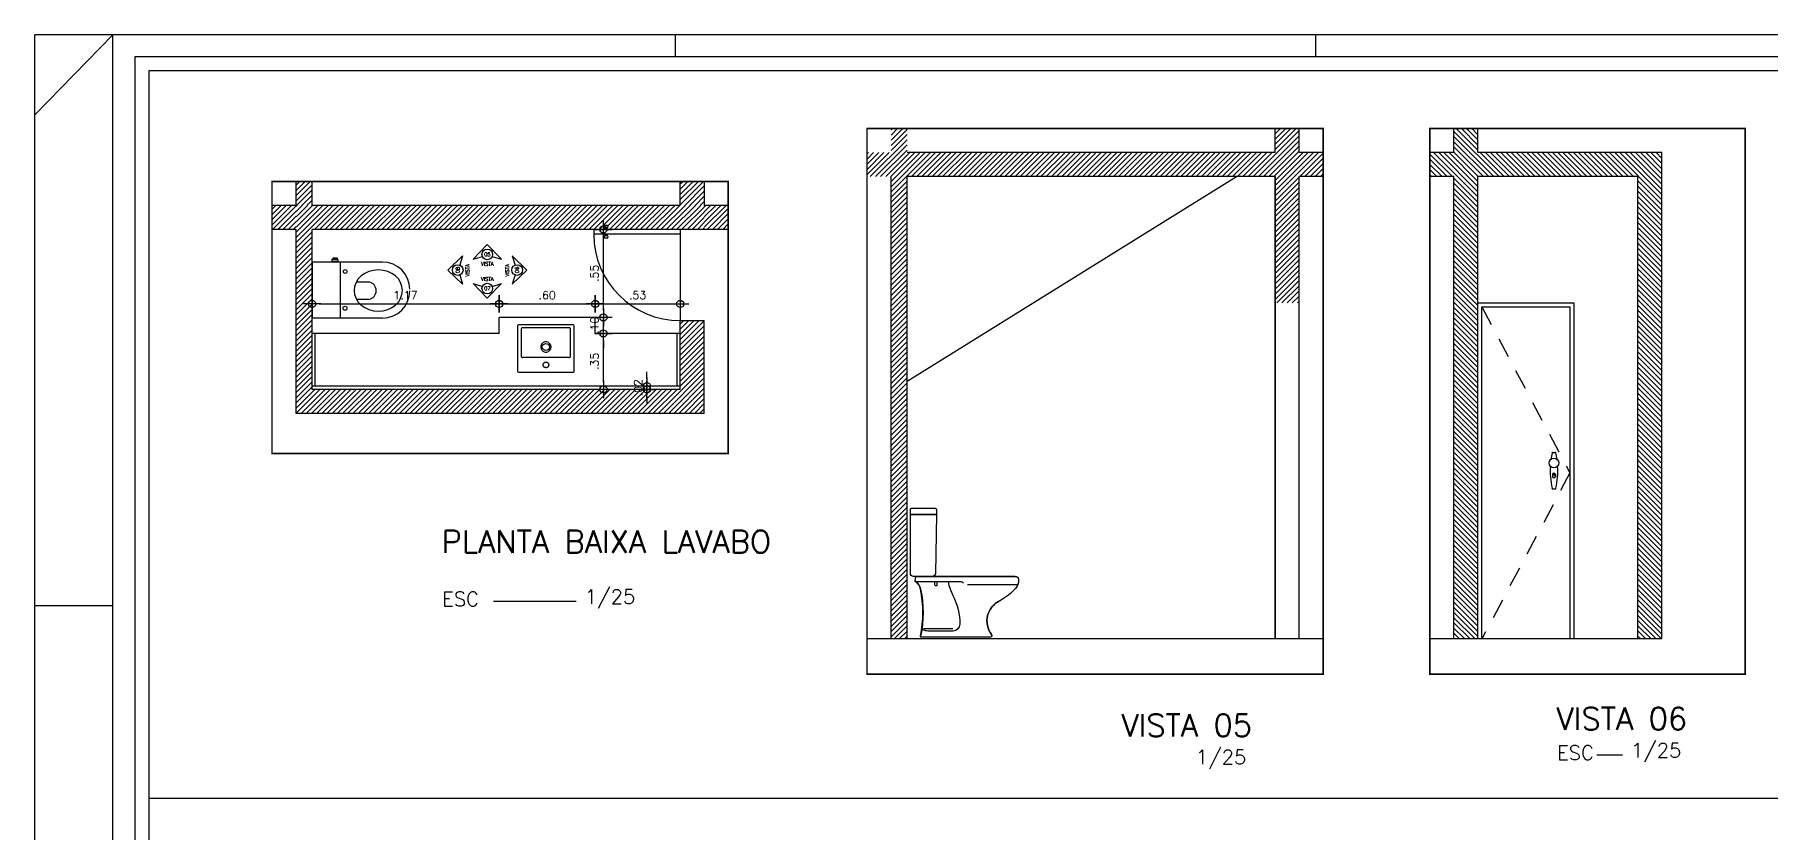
# Model space of a CAD drawing. Header units: millimetres. Extents: x 2182 to 2335, y 1488 to 1614.
# Drawn here: x 2290.49 to 2301.33, y 1513.09 to 1518.07 of the extents above; entities that cross this region are included whole.
import ezdxf
from ezdxf.enums import TextEntityAlignment as Align

# ---------------------------------------------------------------- set-up
doc = ezdxf.new("R2010")
doc.units = ezdxf.units.MM
for name, pattern in [('DASHSPACE', [30, 12, -18]), ('DIVIDE', [1.25, 0.5, -0.25, 0, -0.25, 0, -0.25]), ('HIDDEN2', [0.1875, 0.125, -0.0625])]:
    doc.linetypes.add(name, pattern=pattern)
for name, color, linetype in [('COTA', 250, 'Continuous'), ('default', 7, 'Continuous'), ('Esquadria', 2, 'Continuous'), ('Hachura', 8, 'Continuous'), ('LAYOUT', 7, 'Continuous'), ('PAREDE', 7, 'Continuous'), ('Prancha', 6, 'Continuous'), ('TEXTO', 7, 'Continuous')]:
    doc.layers.add(name, color=color, linetype=linetype)
doc.styles.add('NORMAL', font='romans.shx')
doc.styles.add('ROMANS', font='romans')
doc.dimstyles.new('D25', dxfattribs={"dimtxt": 0.05, "dimasz": 0.045, "dimexe": 0.18, "dimexo": 0.0625, "dimgap": 0.03, "dimtad": 1, "dimzin": 4, "dimdsep": 46, "dimtxsty": 'NORMAL', "dimblk1": 'DOT1', "dimblk2": 'DOT1', "dimsah": 1, "dimcen": 0.045, "dimse1": 1, "dimse2": 1, "dimclrd": 256, "dimclre": 256, "dimclrt": 7, "dimaunit": 1, "dimadec": 0, "dimazin": 0, "dimtfac": 1, "dimtix": 1, "dimtmove": 2, "dimatfit": 3, "dimldrblk": 'SMALL', "dimfxl": 1, "dimtvp": 1.75, "dimtolj": 1, "dimtzin": 0, "dimarcsym": 0})

# ---------------------------------------------------------------- blocks, each defined once
blk = doc.blocks.new('casoooo')
at = {"layer": 'LAYOUT', "color": 3}
for p, q in [((288.179, -66.514), (288.179, -66.543)), ((288.18, -66.544), (288.181, -66.544)), ((288.18, -66.544), (288.187, -66.912)), ((288.336, -66.504), (288.189, -66.504)), ((288.342, -66.544), (288.342, -66.544)), ((288.343, -66.543), (288.343, -66.511)), ((288.343, -66.912), (288.343, -66.544))]:
    blk.add_line(p, q, dxfattribs=at)
at = {"layer": 'LAYOUT', "color": 250}
for p, q in [((287.668, -66.947), (287.667, -66.953)), ((288.205, -66.93), (287.688, -66.93)), ((288.307, -66.93), (288.325, -66.93)), ((288.314, -66.957), (288.31, -66.932)), ((287.843, -67.31), (288.275, -67.31))]:
    blk.add_line(p, q, dxfattribs=at)
at = {"layer": 'LAYOUT', "color": 7}
for p, q in [((287.986, -66.98), (287.676, -66.98)), ((287.688, -66.93), (288.187, -66.93))]:
    blk.add_line(p, q, dxfattribs=at)
at = {"layer": 'LAYOUT'}
blk.add_line((287.986, -66.98), (287.676, -66.98), dxfattribs=at)
at = {"layer": 'LAYOUT', "color": 3}
for points in [[(288.336, -66.504), (288.189, -66.504, 0.414214), (288.179, -66.514), (288.179, -66.543, 0.414214), (288.18, -66.544), (288.342, -66.544, 0.414214), (288.343, -66.543), (288.343, -66.511, 0.414214), (288.336, -66.504, -0.02213)], [(288.342, -66.544), (288.181, -66.544, 0.419369), (288.18, -66.544), (288.187, -66.912, 0.408799), (288.205, -66.93), (288.325, -66.93, 0.414438), (288.343, -66.912), (288.343, -66.544, 0.520656), (288.342, -66.544, 1.476642)]]:
    blk.add_lwpolyline(points, format="xyb", dxfattribs=at)
blk.add_lwpolyline([(288.205, -66.93), (287.688, -66.93, 0.37657), (287.668, -66.947, 0), (287.667, -66.953, 0.18154), (287.686, -67.005, 0.085598), (287.781, -67.08, -0.487586), (287.836, -67.294, 0.507652), (287.843, -67.31), (288.275, -67.31, 0.484108), (288.28, -67.303, -0.104475), (288.28, -67.01, -0.206485), (288.313, -66.96, 0.295339), (288.314, -66.957), (288.31, -66.932, 0.316691), (288.307, -66.93)], format="xyb", close=True, dxfattribs=at)
at = {"layer": 'LAYOUT'}
for points in [[(288.314, -66.959, 0.222829), (288.312, -66.961), (288.035, -66.961, 0.207987), (288.012, -66.971, 2.3)], [(288.108, -66.964, -0.073848), (288.077, -67.05, 0.117873), (288.034, -67.229, 0.38555), (288.075, -67.272), (288.235, -67.272, 0.128235), (288.263, -67.263, 0.631829), (288.262, -67.257, 0.06804), (288.249, -67.256), (288.078, -67.256)], [(288.177, -66.961), (288.177, -66.983, 1.011751), (288.19, -66.983), (288.19, -66.961)]]:
    blk.add_lwpolyline(points, format="xyb", dxfattribs=at)
at = {"layer": 'LAYOUT', "color": 3}
for centre, radius, start, end in [((288.189, -66.514), 0.01, 90, 180), ((288.18, -66.543), 0.0007, 180, 270), ((288.181, -66.544), 0.0007, 90, 181.0067), ((288.336, -66.511), 0.007, 0, 90), ((288.342, -66.543), 0.001, 270, 360), ((288.342, -66.544), 0.000604, 349.9922, 100.0081), ((288.975, -67.157), 0.711, 168.0511, 191.9084)]:
    blk.add_arc(centre, radius, start, end, dxfattribs=at)
at = {"layer": 'LAYOUT', "color": 250}
for centre, radius, start, end in [((287.747, -66.955), 0.0792, 178.7802, 219.9379), ((287.688, -66.95), 0.02, 90, 172.5394), ((288.205, -66.912), 0.018, 181.0338, 269.9726), ((288.354, -67.023), 0.0753, 122.7969, 169.464), ((288.307, -66.933), 0.003, 10.4077, 80.6979), ((288.312, -66.958), 0.003, 304.592, 10.4077), ((288.325, -66.912), 0.018, 269.978, 0.022), ((287.95, -66.767), 0.356, 222.0719, 241.6419), ((287.725, -67.209), 0.14, 322.4705, 66.4433), ((287.845, -67.299), 0.0104, 147.977, 255.6358), ((288.275, -67.305), 0.005, 270, 13.3279)]:
    blk.add_arc(centre, radius, start, end, dxfattribs=at)
blk = doc.blocks.new('DOT1')
for p, q in [((-1.2, 0), (1.2, 0)), ((0, 1.2), (0, -1.2))]:
    blk.add_line(p, q)
blk.add_circle((0, 0), 0.5)
blk = doc.blocks.new('*D812')
at = {"layer": 'COTA', "lineweight": -2, "transparency": 16777216}
blk.add_line((2292.268, 1516.392), (2293.347, 1516.392), dxfattribs=at)
at = {"layer": 'Defpoints', "color": 0, "transparency": 16777216}
for p in [(2293.392, 1516.392), (2292.223, 1516.208), (2293.392, 1516.208)]:
    blk.add_point(p, dxfattribs=at)
at = {"layer": 'COTA', "lineweight": -2, "transparency": 16777216, "xscale": 0.045, "yscale": 0.045, "zscale": 0.045, "rotation": 180}
blk.add_blockref('DOT1', (2292.223, 1516.392), dxfattribs=at)
at = {"layer": 'COTA', "lineweight": -2, "transparency": 16777216, "xscale": 0.045, "yscale": 0.045, "zscale": 0.045}
blk.add_blockref('DOT1', (2293.392, 1516.392), dxfattribs=at)
at = {"layer": 'COTA', "color": 7, "transparency": 16777216, "insert": (2292.807, 1516.447), "char_height": 0.05, "attachment_point": 5, "style": 'NORMAL'}
blk.add_mtext('\\A1;1.17', dxfattribs=at)
blk = doc.blocks.new('_Small')
at = {"color": 0, "linetype": 'ByBlock', "lineweight": -2}
blk.add_circle((0, 0), 0.25, dxfattribs=at)
blk = doc.blocks.new('*D813')
at = {"layer": 'COTA', "lineweight": -2, "transparency": 16777216}
blk.add_line((2293.437, 1516.392), (2293.947, 1516.392), dxfattribs=at)
at = {"layer": 'Defpoints', "color": 0, "transparency": 16777216}
for p in [(2293.992, 1516.392), (2293.992, 1516.308), (2293.392, 1516.208)]:
    blk.add_point(p, dxfattribs=at)
at = {"layer": 'COTA', "lineweight": -2, "transparency": 16777216, "xscale": 0.045, "yscale": 0.045, "zscale": 0.045, "rotation": 180}
blk.add_blockref('DOT1', (2293.392, 1516.392), dxfattribs=at)
at = {"layer": 'COTA', "lineweight": -2, "transparency": 16777216, "xscale": 0.045, "yscale": 0.045, "zscale": 0.045}
blk.add_blockref('DOT1', (2293.992, 1516.392), dxfattribs=at)
at = {"layer": 'COTA', "color": 7, "transparency": 16777216, "insert": (2293.692, 1516.447), "char_height": 0.05, "attachment_point": 5, "style": 'NORMAL'}
blk.add_mtext('\\A1;.60', dxfattribs=at)
blk = doc.blocks.new('*D814')
at = {"layer": 'COTA', "lineweight": -2, "transparency": 16777216}
blk.add_line((2294.037, 1516.392), (2294.478, 1516.392), dxfattribs=at)
at = {"layer": 'Defpoints', "color": 0, "transparency": 16777216}
for p in [(2294.523, 1516.392), (2293.992, 1516.308), (2294.523, 1516.208)]:
    blk.add_point(p, dxfattribs=at)
at = {"layer": 'COTA', "lineweight": -2, "transparency": 16777216, "xscale": 0.045, "yscale": 0.045, "zscale": 0.045, "rotation": 180}
blk.add_blockref('DOT1', (2293.992, 1516.392), dxfattribs=at)
at = {"layer": 'COTA', "lineweight": -2, "transparency": 16777216, "xscale": 0.045, "yscale": 0.045, "zscale": 0.045}
blk.add_blockref('DOT1', (2294.523, 1516.392), dxfattribs=at)
at = {"layer": 'COTA', "color": 7, "transparency": 16777216, "insert": (2294.257, 1516.447), "char_height": 0.05, "attachment_point": 5, "style": 'NORMAL'}
blk.add_mtext('\\A1;.53', dxfattribs=at)
blk = doc.blocks.new('*D815')
at = {"layer": 'COTA', "lineweight": -2, "transparency": 16777216}
for p, q in [((2294.315, 1515.923), (2294.315, 1515.968)), ((2294.315, 1515.858), (2294.315, 1515.878)), ((2294.315, 1515.813), (2294.315, 1515.768))]:
    blk.add_line(p, q, dxfattribs=at)
at = {"layer": 'Defpoints', "color": 0, "transparency": 16777216}
for p in [(2294.315, 1515.878), (2294.523, 1515.878), (2294.523, 1515.858)]:
    blk.add_point(p, dxfattribs=at)
at = {"layer": 'COTA', "lineweight": -2, "transparency": 16777216, "xscale": 0.045, "yscale": 0.045, "zscale": 0.045}
for p, rotation in [((2294.315, 1515.878), 270), ((2294.315, 1515.858), 90)]:
    blk.add_blockref('DOT1', p, dxfattribs=dict(at, rotation=rotation))
at = {"layer": 'COTA', "color": 7, "transparency": 16777216, "insert": (2294.26, 1515.868), "char_height": 0.05, "attachment_point": 5, "rotation": 90, "style": 'NORMAL'}
blk.add_mtext('\\A1;.02', dxfattribs=at)
blk = doc.blocks.new('*D816')
at = {"layer": 'COTA', "lineweight": -2, "transparency": 16777216}
blk.add_line((2294.043, 1515.903), (2294.043, 1516.163), dxfattribs=at)
at = {"layer": 'Defpoints', "color": 0, "transparency": 16777216}
for p in [(2294.043, 1516.208), (2294.523, 1516.208), (2294.523, 1515.858)]:
    blk.add_point(p, dxfattribs=at)
at = {"layer": 'COTA', "lineweight": -2, "transparency": 16777216, "xscale": 0.045, "yscale": 0.045, "zscale": 0.045}
for p, rotation in [((2294.043, 1516.208), 90), ((2294.043, 1515.858), 270)]:
    blk.add_blockref('DOT1', p, dxfattribs=dict(at, rotation=rotation))
at = {"layer": 'COTA', "color": 7, "transparency": 16777216, "insert": (2293.988, 1516.033), "char_height": 0.05, "attachment_point": 5, "rotation": 90, "style": 'NORMAL'}
blk.add_mtext('\\A1;.35', dxfattribs=at)
blk = doc.blocks.new('*D817')
at = {"layer": 'COTA', "linetype": 'Continuous', "lineweight": -2, "transparency": 16777216}
for p, q in [((2294.043, 1516.353), (2294.043, 1516.398)), ((2294.043, 1516.208), (2294.043, 1516.308)), ((2294.043, 1516.163), (2294.043, 1516.118))]:
    blk.add_line(p, q, dxfattribs=at)
at = {"layer": 'Defpoints', "color": 0, "linetype": 'Continuous', "transparency": 16777216}
for p in [(2293.992, 1516.308), (2294.043, 1516.308), (2294.523, 1516.208)]:
    blk.add_point(p, dxfattribs=at)
at = {"layer": 'COTA', "linetype": 'Continuous', "lineweight": -2, "transparency": 16777216, "xscale": 0.045, "yscale": 0.045, "zscale": 0.045}
for p, rotation in [((2294.043, 1516.308), 270), ((2294.043, 1516.208), 90)]:
    blk.add_blockref('DOT1', p, dxfattribs=dict(at, rotation=rotation))
at = {"layer": 'COTA', "color": 7, "linetype": 'Continuous', "transparency": 16777216, "insert": (2293.988, 1516.258), "char_height": 0.05, "attachment_point": 5, "rotation": 90, "style": 'NORMAL'}
blk.add_mtext('\\A1;.10', dxfattribs=at)
blk = doc.blocks.new('*D818')
at = {"layer": 'COTA', "linetype": 'Continuous', "lineweight": -2, "transparency": 16777216}
blk.add_line((2294.043, 1516.353), (2294.043, 1516.813), dxfattribs=at)
at = {"layer": 'Defpoints', "color": 0, "linetype": 'Continuous', "transparency": 16777216}
for p in [(2294.043, 1516.858), (2294.523, 1516.858), (2293.992, 1516.308)]:
    blk.add_point(p, dxfattribs=at)
at = {"layer": 'COTA', "linetype": 'Continuous', "lineweight": -2, "transparency": 16777216, "xscale": 0.045, "yscale": 0.045, "zscale": 0.045}
for p, rotation in [((2294.043, 1516.858), 90), ((2294.043, 1516.308), 270)]:
    blk.add_blockref('DOT1', p, dxfattribs=dict(at, rotation=rotation))
at = {"layer": 'COTA', "color": 7, "linetype": 'Continuous', "transparency": 16777216, "insert": (2293.988, 1516.583), "char_height": 0.05, "attachment_point": 5, "rotation": 90, "style": 'NORMAL'}
blk.add_mtext('\\A1;.55', dxfattribs=at)

msp = doc.modelspace()

# ---------------------------------------------------------------- hatches: boundary and pattern name
at = {"layer": 'Hachura'}
h = msp.add_hatch(dxfattribs=at)
h.set_pattern_fill('ANSI31', color=256, scale=0.0072)
h.set_pattern_definition([(45, (-596.030963, 111.252076), (-0.01616446102, 0.01616446102), [])])
h.paths.add_polyline_path([(2298.39, 1517.188), (2298.24, 1517.188), (2298.24, 1516.398), (2298.39, 1516.398)])
h.paths.add_polyline_path([(2298.24, 1517.338), (2295.94, 1517.338), (2295.94, 1517.188), (2298.24, 1517.188)])
h.paths.add_polyline_path([(2298.39, 1517.338), (2298.24, 1517.338), (2298.24, 1517.188), (2298.39, 1517.188)])
h.paths.add_polyline_path([(2298.39, 1517.488), (2298.24, 1517.488), (2298.24, 1517.338), (2298.39, 1517.338)])
h.paths.add_polyline_path([(2298.54, 1517.338), (2298.39, 1517.338), (2298.39, 1517.188), (2298.54, 1517.188)])
h.paths.add_polyline_path([(2295.94, 1517.188), (2295.84, 1517.188), (2295.84, 1514.298), (2295.94, 1514.298)])
h.paths.add_polyline_path([(2295.94, 1517.338), (2295.84, 1517.338), (2295.84, 1517.188), (2295.94, 1517.188)])
h.paths.add_polyline_path([(2295.94, 1517.488), (2295.84, 1517.488), (2295.84, 1517.338), (2295.94, 1517.338)])
h.paths.add_polyline_path([(2295.84, 1517.338), (2295.69, 1517.338), (2295.69, 1517.188), (2295.84, 1517.188)])
h = msp.add_hatch(dxfattribs=at)
h.set_pattern_fill('ANSI31', color=256, scale=0.0072, angle=90)
h.set_pattern_definition([(135, (3816.36415, -804.8193), (-0.01616446102, -0.01616446102), [])])
h.paths.add_polyline_path([(2300.656, 1517.338), (2299.506, 1517.338), (2299.506, 1517.488), (2299.356, 1517.488), (2299.356, 1517.338), (2299.206, 1517.338), (2299.206, 1517.188), (2299.356, 1517.188), (2299.356, 1514.298), (2299.506, 1514.298), (2299.506, 1516.398), (2299.506, 1517.188), (2300.506, 1517.188), (2300.506, 1514.298), (2300.656, 1514.298)])
h = msp.add_hatch(dxfattribs=at)
h.set_pattern_fill('ANSI31', color=256, scale=0.0072)
h.paths.add_polyline_path([(2292.123, 1517.008), (2291.973, 1517.008), (2291.973, 1516.858), (2292.123, 1516.858)])
h.paths.add_polyline_path([(2292.223, 1517.158), (2292.123, 1517.158), (2292.123, 1517.008), (2292.223, 1517.008)])
h = msp.add_hatch(dxfattribs=at)
h.set_pattern_fill('ANSI31', color=256, scale=0.0072)
h.paths.add_polyline_path([(2294.823, 1517.008), (2294.673, 1517.008), (2294.673, 1516.858), (2294.823, 1516.858)])
h.paths.add_polyline_path([(2294.673, 1517.158), (2294.523, 1517.158), (2294.523, 1517.008), (2294.673, 1517.008)])
h = msp.add_hatch(dxfattribs=at)
h.set_pattern_fill('ANSI31', color=256, scale=0.0072)
h.set_pattern_definition([(45, (-23.920525, 0), (-0.01616446102, 0.01616446102), [])])
h.paths.add_polyline_path([(2294.673, 1516.288), (2294.523, 1516.288), (2294.523, 1515.858), (2292.223, 1515.858), (2292.223, 1516.858), (2294.05, 1516.858), (2294.05, 1516.86), (2294.055, 1516.86), (2294.055, 1516.869), (2294.048, 1516.869), (2294.05, 1516.883), (2294.068, 1516.883), (2294.071, 1516.869), (2294.064, 1516.869), (2294.064, 1516.86), (2294.068, 1516.86), (2294.673, 1516.858), (2294.673, 1517.008), (2294.523, 1517.008), (2292.123, 1517.008), (2292.123, 1515.708), (2294.673, 1515.708)])

# ---------------------------------------------------------------- linework, layer by layer
at = {"color": 3}
for p, q in [((2294.523, 1516.858), (2293.983, 1516.858)), ((2293.983, 1516.858), (2293.983, 1516.828)), ((2294.523, 1516.828), (2293.983, 1516.828)), ((2294.05, 1516.882), (2294.048, 1516.871)), ((2294.048, 1516.815), (2294.05, 1516.804)), ((2294.069, 1516.869), (2294.05, 1516.869)), ((2294.069, 1516.817), (2294.05, 1516.817)), ((2294.067, 1516.883), (2294.051, 1516.883)), ((2294.067, 1516.803), (2294.051, 1516.803)), ((2294.068, 1516.882), (2294.07, 1516.871)), ((2294.07, 1516.815), (2294.068, 1516.804)), ((2294.523, 1516.858), (2294.523, 1516.828))]:
    msp.add_line(p, q, dxfattribs=at)
at = {"color": 1}
for p, q in [((2294.05, 1516.86), (2294.05, 1516.858)), ((2294.068, 1516.86), (2294.05, 1516.86)), ((2294.05, 1516.828), (2294.05, 1516.826)), ((2294.068, 1516.826), (2294.05, 1516.826)), ((2294.055, 1516.869), (2294.055, 1516.86)), ((2294.055, 1516.826), (2294.055, 1516.817)), ((2294.059, 1516.869), (2294.059, 1516.86)), ((2294.059, 1516.826), (2294.059, 1516.817)), ((2294.064, 1516.869), (2294.064, 1516.86)), ((2294.064, 1516.826), (2294.064, 1516.817)), ((2294.068, 1516.86), (2294.068, 1516.858)), ((2294.068, 1516.828), (2294.068, 1516.826))]:
    msp.add_line(p, q, dxfattribs=at)
at = {"color": 9, "linetype": 'Continuous'}
msp.add_line((2294.523, 1516.858), (2294.523, 1516.288), dxfattribs=at)
for p, q in [((2293.529, 1516.233), (2293.529, 1516.069)), ((2293.828, 1516.243), (2293.539, 1516.243)), ((2293.838, 1516.069), (2293.838, 1516.233)), ((2293.828, 1516.058), (2293.539, 1516.058))]:
    msp.add_line(p, q)
msp.add_lwpolyline([(2293.853, 1515.963), (2293.515, 1515.963, -0.41421), (2293.509, 1515.969), (2293.509, 1516.257, -0.414217), (2293.515, 1516.263), (2293.853, 1516.263, -0.41421), (2293.859, 1516.257), (2293.859, 1515.969, -0.414217)], format="xyb", close=True)
for points in [[(2293.539, 1516.243), (2293.538, 1516.243), (2293.538, 1516.243), (2293.538, 1516.243), (2293.538, 1516.243), (2293.538, 1516.243), (2293.537, 1516.243), (2293.537, 1516.243), (2293.537, 1516.243), (2293.537, 1516.243), (2293.536, 1516.243), (2293.536, 1516.243), (2293.536, 1516.243), (2293.536, 1516.243), (2293.536, 1516.243), (2293.535, 1516.242), (2293.535, 1516.242), (2293.535, 1516.242), (2293.535, 1516.242), (2293.534, 1516.242), (2293.534, 1516.242), (2293.534, 1516.242), (2293.534, 1516.242), (2293.534, 1516.242), (2293.533, 1516.242), (2293.533, 1516.241), (2293.533, 1516.241), (2293.533, 1516.241), (2293.533, 1516.241), (2293.532, 1516.241), (2293.532, 1516.241), (2293.532, 1516.241), (2293.532, 1516.24), (2293.532, 1516.24), (2293.532, 1516.24), (2293.531, 1516.24), (2293.531, 1516.24), (2293.531, 1516.24), (2293.531, 1516.239), (2293.531, 1516.239), (2293.531, 1516.239), (2293.531, 1516.239), (2293.53, 1516.239), (2293.53, 1516.238), (2293.53, 1516.238), (2293.53, 1516.238), (2293.53, 1516.238), (2293.53, 1516.238), (2293.53, 1516.237), (2293.53, 1516.237), (2293.529, 1516.237), (2293.529, 1516.237), (2293.529, 1516.237), (2293.529, 1516.236), (2293.529, 1516.236), (2293.529, 1516.236), (2293.529, 1516.236), (2293.529, 1516.236), (2293.529, 1516.235), (2293.529, 1516.235), (2293.529, 1516.235), (2293.529, 1516.235), (2293.529, 1516.234), (2293.529, 1516.234), (2293.529, 1516.234), (2293.529, 1516.234), (2293.529, 1516.233), (2293.529, 1516.233), (2293.529, 1516.233)], [(2293.838, 1516.233), (2293.838, 1516.233), (2293.838, 1516.233), (2293.838, 1516.234), (2293.838, 1516.234), (2293.838, 1516.234), (2293.838, 1516.234), (2293.838, 1516.235), (2293.838, 1516.235), (2293.838, 1516.235), (2293.838, 1516.235), (2293.838, 1516.236), (2293.838, 1516.236), (2293.838, 1516.236), (2293.838, 1516.236), (2293.838, 1516.236), (2293.838, 1516.237), (2293.838, 1516.237), (2293.838, 1516.237), (2293.838, 1516.237), (2293.837, 1516.237), (2293.837, 1516.238), (2293.837, 1516.238), (2293.837, 1516.238), (2293.837, 1516.238), (2293.837, 1516.238), (2293.837, 1516.239), (2293.837, 1516.239), (2293.836, 1516.239), (2293.836, 1516.239), (2293.836, 1516.239), (2293.836, 1516.24), (2293.836, 1516.24), (2293.836, 1516.24), (2293.836, 1516.24), (2293.835, 1516.24), (2293.835, 1516.24), (2293.835, 1516.241), (2293.835, 1516.241), (2293.835, 1516.241), (2293.834, 1516.241), (2293.834, 1516.241), (2293.834, 1516.241), (2293.834, 1516.241), (2293.834, 1516.242), (2293.834, 1516.242), (2293.833, 1516.242), (2293.833, 1516.242), (2293.833, 1516.242), (2293.833, 1516.242), (2293.832, 1516.242), (2293.832, 1516.242), (2293.832, 1516.242), (2293.832, 1516.242), (2293.832, 1516.243), (2293.831, 1516.243), (2293.831, 1516.243), (2293.831, 1516.243), (2293.831, 1516.243), (2293.83, 1516.243), (2293.83, 1516.243), (2293.83, 1516.243), (2293.83, 1516.243), (2293.83, 1516.243), (2293.829, 1516.243), (2293.829, 1516.243), (2293.829, 1516.243), (2293.829, 1516.243), (2293.828, 1516.243)], [(2293.529, 1516.069), (2293.529, 1516.068), (2293.529, 1516.068), (2293.529, 1516.068), (2293.529, 1516.067), (2293.529, 1516.067), (2293.529, 1516.067), (2293.529, 1516.067), (2293.529, 1516.066), (2293.529, 1516.066), (2293.529, 1516.066), (2293.529, 1516.066), (2293.529, 1516.066), (2293.529, 1516.065), (2293.529, 1516.065), (2293.529, 1516.065), (2293.529, 1516.065), (2293.529, 1516.064), (2293.529, 1516.064), (2293.53, 1516.064), (2293.53, 1516.064), (2293.53, 1516.064), (2293.53, 1516.063), (2293.53, 1516.063), (2293.53, 1516.063), (2293.53, 1516.063), (2293.53, 1516.063), (2293.531, 1516.062), (2293.531, 1516.062), (2293.531, 1516.062), (2293.531, 1516.062), (2293.531, 1516.062), (2293.531, 1516.062), (2293.531, 1516.061), (2293.532, 1516.061), (2293.532, 1516.061), (2293.532, 1516.061), (2293.532, 1516.061), (2293.532, 1516.061), (2293.532, 1516.06), (2293.533, 1516.06), (2293.533, 1516.06), (2293.533, 1516.06), (2293.533, 1516.06), (2293.533, 1516.06), (2293.534, 1516.06), (2293.534, 1516.06), (2293.534, 1516.059), (2293.534, 1516.059), (2293.534, 1516.059), (2293.535, 1516.059), (2293.535, 1516.059), (2293.535, 1516.059), (2293.535, 1516.059), (2293.536, 1516.059), (2293.536, 1516.059), (2293.536, 1516.059), (2293.536, 1516.059), (2293.536, 1516.058), (2293.537, 1516.058), (2293.537, 1516.058), (2293.537, 1516.058), (2293.537, 1516.058), (2293.538, 1516.058), (2293.538, 1516.058), (2293.538, 1516.058), (2293.538, 1516.058), (2293.538, 1516.058), (2293.539, 1516.058)], [(2293.828, 1516.058), (2293.829, 1516.058), (2293.829, 1516.058), (2293.829, 1516.058), (2293.829, 1516.058), (2293.83, 1516.058), (2293.83, 1516.058), (2293.83, 1516.058), (2293.83, 1516.058), (2293.83, 1516.058), (2293.831, 1516.058), (2293.831, 1516.059), (2293.831, 1516.059), (2293.831, 1516.059), (2293.832, 1516.059), (2293.832, 1516.059), (2293.832, 1516.059), (2293.832, 1516.059), (2293.832, 1516.059), (2293.833, 1516.059), (2293.833, 1516.059), (2293.833, 1516.059), (2293.833, 1516.06), (2293.834, 1516.06), (2293.834, 1516.06), (2293.834, 1516.06), (2293.834, 1516.06), (2293.834, 1516.06), (2293.834, 1516.06), (2293.835, 1516.06), (2293.835, 1516.061), (2293.835, 1516.061), (2293.835, 1516.061), (2293.835, 1516.061), (2293.836, 1516.061), (2293.836, 1516.061), (2293.836, 1516.062), (2293.836, 1516.062), (2293.836, 1516.062), (2293.836, 1516.062), (2293.836, 1516.062), (2293.837, 1516.062), (2293.837, 1516.063), (2293.837, 1516.063), (2293.837, 1516.063), (2293.837, 1516.063), (2293.837, 1516.063), (2293.837, 1516.064), (2293.837, 1516.064), (2293.838, 1516.064), (2293.838, 1516.064), (2293.838, 1516.064), (2293.838, 1516.065), (2293.838, 1516.065), (2293.838, 1516.065), (2293.838, 1516.065), (2293.838, 1516.066), (2293.838, 1516.066), (2293.838, 1516.066), (2293.838, 1516.066), (2293.838, 1516.066), (2293.838, 1516.067), (2293.838, 1516.067), (2293.838, 1516.067), (2293.838, 1516.067), (2293.838, 1516.068), (2293.838, 1516.068), (2293.838, 1516.068), (2293.838, 1516.069)]]:
    msp.add_lwpolyline(points)
msp.add_circle((2293.684, 1516.123), 0.0225)
at = {"linetype": 'DASHSPACE'}
msp.add_circle((2293.684, 1516.011), 0.0175, dxfattribs=at)
for centre, radius, start, end in [((2294.523, 1516.828), 0.54, 180, 270), ((2293.684, 1516.123), 0.032, 61.3526, 140.1937), ((2293.684, 1516.123), 0.032, 39.804, 61.3574), ((2293.684, 1516.123), 0.032, 140.1947, 206.5643), ((2293.684, 1516.123), 0.032, 206.5639, 241.3544), ((2293.684, 1516.123), 0.032, 241.3523, 39.8043)]:
    msp.add_arc(centre, radius, start, end)
at = {"color": 3}
for centre, start, end in [((2294.05, 1516.871), 171.8699, 270), ((2294.05, 1516.815), 90, 188.1301), ((2294.051, 1516.881), 90, 171.8699), ((2294.051, 1516.805), 188.1301, 270), ((2294.067, 1516.881), 8.1301, 90), ((2294.067, 1516.805), 270, 351.8699), ((2294.069, 1516.871), 270, 8.1301), ((2294.069, 1516.815), 351.8699, 90)]:
    msp.add_arc(centre, 0.0014, start, end, dxfattribs=at)
at = {"layer": 'default', "color": 7}
for p, q in [((2292.398, 1516.654), (2292.223, 1516.654)), ((2292.223, 1516.654), (2292.223, 1516.304)), ((2292.385, 1516.67), (2292.347, 1516.67)), ((2292.347, 1516.67), (2292.347, 1516.658)), ((2292.385, 1516.658), (2292.347, 1516.658)), ((2292.38, 1516.678), (2292.353, 1516.678)), ((2292.353, 1516.678), (2292.353, 1516.673)), ((2292.38, 1516.673), (2292.353, 1516.673)), ((2292.38, 1516.678), (2292.38, 1516.673)), ((2292.385, 1516.67), (2292.385, 1516.658)), ((2292.398, 1516.654), (2292.398, 1516.304)), ((2292.663, 1516.654), (2292.398, 1516.654)), ((2292.398, 1516.654), (2292.398, 1516.304)), ((2292.578, 1516.529), (2292.502, 1516.529)), ((2292.577, 1516.42), (2292.502, 1516.42)), ((2292.398, 1516.304), (2292.223, 1516.304)), ((2292.663, 1516.304), (2292.398, 1516.304))]:
    msp.add_line(p, q, dxfattribs=at)
for centre in [(2292.43, 1516.595), (2292.429, 1516.365)]:
    msp.add_circle(centre, 0.0122, dxfattribs=at)
for centre, radius, start, end in [((2292.663, 1516.484), 0.17, 0, 90), ((2292.568, 1516.475), 0.0557, 280.765, 79.3361), ((2292.663, 1516.474), 0.17, 270, 0)]:
    msp.add_arc(centre, radius, start, end, dxfattribs=at)
at = {"layer": 'default', "color": 7, "extrusion": (0, 0, -1)}
msp.add_ellipse((2292.637, 1516.476), major_axis=(-0.151, 0), ratio=0.85222, dxfattribs=at)
at = {"layer": 'Esquadria', "color": 8}
for p, q in [((2298.24, 1517.188), (2298.24, 1514.298)), ((2298.24, 1514.298), (2298.24, 1516.398))]:
    msp.add_line(p, q, dxfattribs=at)
at = {"layer": 'Esquadria', "color": 8, "linetype": 'HIDDEN2'}
for p, q in [((2299.531, 1516.373), (2300.081, 1515.336)), ((2300.081, 1515.336), (2299.531, 1514.298))]:
    msp.add_line(p, q, dxfattribs=at)
at = {"layer": 'Esquadria', "color": 7}
for points in [[(2299.506, 1514.298), (2299.506, 1516.398), (2300.106, 1516.398), (2300.106, 1514.298)], [(2299.531, 1514.298), (2299.531, 1516.373), (2300.081, 1516.373), (2300.081, 1514.298)]]:
    msp.add_lwpolyline(points, dxfattribs=at)
at = {"layer": 'LAYOUT', "color": 2}
for p, q in [((2293.392, 1516.208), (2293.392, 1516.308)), ((2293.992, 1516.308), (2293.392, 1516.308)), ((2293.992, 1516.208), (2293.992, 1516.308)), ((2293.392, 1516.208), (2292.223, 1516.208)), ((2292.243, 1515.878), (2292.243, 1516.208)), ((2294.523, 1516.208), (2293.992, 1516.208)), ((2294.503, 1515.878), (2294.503, 1516.208)), ((2294.523, 1515.878), (2292.223, 1515.878))]:
    msp.add_line(p, q, dxfattribs=at)
at = {"layer": 'LAYOUT', "color": 7}
for p, q in [((2299.973, 1515.464), (2299.989, 1515.464)), ((2299.972, 1515.326), (2299.972, 1515.314)), ((2299.99, 1515.326), (2299.99, 1515.314)), ((2299.973, 1515.236), (2299.989, 1515.236))]:
    msp.add_line(p, q, dxfattribs=at)
msp.add_lwpolyline([(2299.982, 1515.325), (2299.98, 1515.325), (2299.98, 1515.331), (2299.982, 1515.331)], close=True, dxfattribs=at)
for centre, radius in [((2299.981, 1515.398), 0.03), ((2299.981, 1515.326), 0.0072)]:
    msp.add_circle(centre, radius, dxfattribs=at)
for centre, radius, start, end in [((2300.505, 1515.35), 0.547, 168.3919, 172.5604), ((2299.973, 1515.459), 0.0048, 90, 168.3919), ((2299.989, 1515.459), 0.0048, 11.6081, 90), ((2299.458, 1515.35), 0.547, 7.4396, 11.6081), ((2300.505, 1515.35), 0.547, 176.9619, 191.6081), ((2299.981, 1515.326), 0.009, 0, 180), ((2299.981, 1515.314), 0.009, 180, 0), ((2299.458, 1515.35), 0.547, 348.3919, 3.0381), ((2299.973, 1515.241), 0.0048, 191.6081, 270), ((2299.989, 1515.241), 0.0048, 270, 348.3919)]:
    msp.add_arc(centre, radius, start, end, dxfattribs=at)
at = {"layer": 'PAREDE'}
for p, q in [((2298.24, 1517.338), (2298.24, 1517.488)), ((2298.39, 1517.338), (2298.39, 1517.488)), ((2298.39, 1517.338), (2298.39, 1517.488)), ((2299.506, 1517.488), (2299.356, 1517.488)), ((2299.356, 1517.338), (2299.356, 1517.488)), ((2299.506, 1517.338), (2299.506, 1517.488)), ((2298.24, 1517.338), (2295.94, 1517.338)), ((2298.54, 1517.338), (2298.39, 1517.338)), ((2299.206, 1517.188), (2299.206, 1517.338)), ((2299.356, 1517.338), (2299.206, 1517.338)), ((2299.206, 1517.338), (2299.206, 1517.188)), ((2300.656, 1517.338), (2299.506, 1517.338)), ((2300.656, 1514.298), (2300.656, 1517.338)), ((2292.223, 1517.158), (2291.973, 1517.158)), ((2291.973, 1516.858), (2291.973, 1517.158)), ((2292.123, 1517.008), (2292.123, 1517.158)), ((2292.223, 1517.008), (2292.223, 1517.158)), ((2294.523, 1517.158), (2294.673, 1517.158)), ((2294.523, 1517.008), (2294.523, 1517.158)), ((2294.673, 1517.158), (2294.673, 1517.008)), ((2295.84, 1514.298), (2295.84, 1517.188)), ((2295.94, 1515.91), (2297.998, 1517.188)), ((2298.24, 1517.188), (2295.94, 1517.188)), ((2295.94, 1514.298), (2295.94, 1517.188)), ((2298.24, 1516.398), (2298.24, 1517.188)), ((2298.39, 1514.298), (2298.39, 1517.188)), ((2298.54, 1517.188), (2298.39, 1517.188)), ((2299.356, 1517.188), (2299.206, 1517.188)), ((2299.356, 1514.298), (2299.356, 1517.188)), ((2299.356, 1514.298), (2299.356, 1517.188)), ((2299.506, 1514.298), (2299.506, 1517.188)), ((2300.506, 1517.188), (2299.506, 1517.188)), ((2300.506, 1514.298), (2300.506, 1517.188)), ((2292.123, 1517.008), (2291.973, 1517.008)), ((2294.523, 1517.008), (2292.223, 1517.008)), ((2294.823, 1517.008), (2294.673, 1517.008)), ((2294.823, 1517.008), (2294.823, 1516.858)), ((2292.123, 1516.858), (2291.973, 1516.858)), ((2292.123, 1515.708), (2292.123, 1516.858)), ((2294.823, 1516.858), (2292.223, 1516.858)), ((2292.223, 1515.858), (2292.223, 1516.858)), ((2294.523, 1515.858), (2294.523, 1516.288)), ((2294.523, 1516.288), (2294.673, 1516.288)), ((2294.673, 1515.708), (2294.673, 1516.288)), ((2294.523, 1515.858), (2294.523, 1516.158)), ((2294.523, 1515.858), (2292.223, 1515.858)), ((2295.94, 1514.298), (2295.94, 1515.91)), ((2294.673, 1515.708), (2292.123, 1515.708)), ((2298.54, 1514.298), (2295.69, 1514.298)), ((2300.656, 1514.298), (2299.206, 1514.298))]:
    msp.add_line(p, q, dxfattribs=at)
at = {"layer": 'Prancha', "color": 1, "linetype": 'Continuous', "ltscale": 0.003}
for p in [(2290.978, 1518.075), (2290.491, 1517.575)]:
    msp.add_line(p, (2290.491, 1518.075), dxfattribs=at)
at = {"layer": 'Prancha', "color": 7}
for p, q in [((2290.978, 1518.075), (2290.491, 1517.575)), ((2310.491, 1518.075), (2290.978, 1518.075)), ((2290.978, 1503.975), (2290.978, 1518.075)), ((2294.491, 1518.075), (2294.491, 1517.937)), ((2298.491, 1518.075), (2298.491, 1517.937)), ((2290.491, 1509.859), (2290.491, 1517.575)), ((2293.357, 1514.534), (2293.874, 1514.534)), ((2290.491, 1514.508), (2290.978, 1514.508)), ((2300.249, 1513.573), (2300.409, 1513.573))]:
    msp.add_line(p, q, dxfattribs=at)
at = {"layer": 'Prancha', "color": 2}
msp.add_line((2307.679, 1513.3), (2291.203, 1513.3), dxfattribs=at)
at = {"layer": 'Prancha'}
msp.add_lwpolyline([(2310.353, 1517.937), (2291.116, 1517.937), (2291.116, 1504.112), (2310.353, 1504.112)], close=True, dxfattribs=at)
at = {"layer": 'Prancha', "color": 2}
msp.add_lwpolyline([(2307.679, 1517.85), (2291.203, 1517.85), (2291.203, 1504.2), (2307.679, 1504.2)], close=True, dxfattribs=at)
at = {"layer": 'TEXTO', "color": 8, "linetype": 'Continuous'}
for p, q in [((2293.072, 1516.604), (2293.163, 1516.693)), ((2293.163, 1516.693), (2293.146, 1516.635)), ((2293.163, 1516.515), (2293.072, 1516.604)), ((2293.146, 1516.574), (2293.163, 1516.515))]:
    msp.add_line(p, q, dxfattribs=at)
at = {"layer": 'TEXTO', "color": 30, "linetype": 'Continuous'}
for p, q in [((2293.318, 1516.763), (2293.229, 1516.671)), ((2293.229, 1516.671), (2293.287, 1516.689)), ((2293.407, 1516.671), (2293.318, 1516.763)), ((2293.349, 1516.689), (2293.407, 1516.671))]:
    msp.add_line(p, q, dxfattribs=at)
at = {"layer": 'TEXTO', "color": 211, "linetype": 'Continuous'}
for p, q in [((2293.473, 1516.693), (2293.491, 1516.635)), ((2293.564, 1516.604), (2293.473, 1516.693)), ((2293.473, 1516.515), (2293.564, 1516.604)), ((2293.491, 1516.574), (2293.473, 1516.515))]:
    msp.add_line(p, q, dxfattribs=at)
at = {"layer": 'TEXTO', "color": 80, "linetype": 'Continuous'}
for p, q in [((2293.229, 1516.519), (2293.287, 1516.501)), ((2293.318, 1516.428), (2293.229, 1516.519)), ((2293.407, 1516.519), (2293.318, 1516.428)), ((2293.349, 1516.501), (2293.407, 1516.519))]:
    msp.add_line(p, q, dxfattribs=at)
at = {"layer": 'TEXTO', "color": 10, "linetype": 'DIVIDE', "const_width": 0.01}
msp.add_lwpolyline([(2298.54, 1514.078), (2295.69, 1514.078), (2295.69, 1517.488), (2298.54, 1517.488)], close=True, dxfattribs=at)
at = {"layer": 'TEXTO', "color": 211, "linetype": 'DIVIDE', "const_width": 0.01}
msp.add_lwpolyline([(2301.176, 1514.078), (2299.206, 1514.078), (2299.206, 1517.488), (2301.176, 1517.488)], close=True, dxfattribs=at)
at = {"layer": 'TEXTO', "color": 7, "linetype": 'DIVIDE', "const_width": 0.01}
msp.add_lwpolyline([(2294.822, 1515.457), (2291.973, 1515.457), (2291.973, 1517.158), (2294.822, 1517.158)], close=True, dxfattribs=at)
at = {"layer": 'TEXTO', "color": 30, "linetype": 'Continuous'}
msp.add_circle((2293.318, 1516.702), 0.0333, dxfattribs=at)
at = {"layer": 'TEXTO', "color": 8, "linetype": 'Continuous'}
msp.add_circle((2293.133, 1516.604), 0.0333, dxfattribs=at)
at = {"layer": 'TEXTO', "color": 211, "linetype": 'Continuous'}
msp.add_circle((2293.504, 1516.604), 0.0333, dxfattribs=at)
at = {"layer": 'TEXTO', "color": 80, "linetype": 'Continuous'}
msp.add_circle((2293.318, 1516.488), 0.0333, dxfattribs=at)

# ---------------------------------------------------------------- block references
at = {"layer": 'LAYOUT', "xscale": -1}
msp.add_blockref('casoooo', (2584.304, 1581.619), dxfattribs=at)

# ---------------------------------------------------------------- texts
at = {"layer": 'Prancha', "color": 2, "insert": (2293.033, 1514.907), "char_height": 0.14, "width": 2.15588, "attachment_point": 4, "style": 'ROMANS'}
msp.add_mtext('PLANTA BAIXA LAVABO', dxfattribs=at)
at = {"layer": 'Prancha', "color": 7, "char_height": 0.0896, "attachment_point": 4, "style": 'ROMANS'}
for s, insert in [('ESC', (2293.036, 1514.548)), ('1/25', (2293.927, 1514.548)), ('1/25', (2300.462, 1513.587)), ('1/25', (2297.744, 1513.545)), ('ESC', (2300, 1513.587))]:
    msp.add_mtext(s, dxfattribs=dict(at, insert=insert))
at = {"layer": 'Prancha', "color": 2, "char_height": 0.14, "attachment_point": 4, "style": 'ROMANS'}
for s, insert in [('VISTA 06', (2299.997, 1513.8)), ('VISTA 05', (2297.279, 1513.759))]:
    msp.add_mtext(s, dxfattribs=dict(at, insert=insert))
at = {"layer": 'TEXTO', "color": 8, "linetype": 'Continuous', "style": 'ROMANS', "text_generation_flag": 6}
msp.add_text('VISTA', height=0.0233, rotation=270, dxfattribs=at).set_placement((2293.206, 1516.602), align=Align.CENTER)
at = {"layer": 'TEXTO', "color": 30, "linetype": 'Continuous', "style": 'ROMANS', "text_generation_flag": 6}
msp.add_text('VISTA', height=0.0233, rotation=180, dxfattribs=at).set_placement((2293.318, 1516.631), align=Align.CENTER)
at = {"layer": 'TEXTO', "color": 211, "linetype": 'Continuous', "style": 'ROMANS', "text_generation_flag": 6}
msp.add_text('VISTA', height=0.0233, rotation=270, dxfattribs=at).set_placement((2293.454, 1516.602), align=Align.CENTER)
at = {"layer": 'TEXTO', "color": 80, "linetype": 'Continuous', "style": 'ROMANS', "text_generation_flag": 6}
msp.add_text('VISTA', height=0.0233, rotation=180, dxfattribs=at).set_placement((2293.318, 1516.536), align=Align.CENTER)
at = {"layer": 'TEXTO', "color": 30, "linetype": 'Continuous', "style": 'ROMANS', "text_generation_flag": 6}
msp.add_attdef('05', text='00', height=0.0233, rotation=180, dxfattribs=at).set_placement((2293.318, 1516.702), align=Align.MIDDLE)
at = {"layer": 'TEXTO', "color": 8, "linetype": 'Continuous', "style": 'ROMANS', "text_generation_flag": 6}
msp.add_attdef('08', text='00', height=0.0233, rotation=270, dxfattribs=at).set_placement((2293.133, 1516.604), align=Align.MIDDLE)
at = {"layer": 'TEXTO', "color": 211, "linetype": 'Continuous', "style": 'ROMANS', "text_generation_flag": 6}
msp.add_attdef('06', text='00', height=0.0233, rotation=270, dxfattribs=at).set_placement((2293.503, 1516.604), align=Align.MIDDLE)
at = {"layer": 'TEXTO', "color": 80, "linetype": 'Continuous', "style": 'ROMANS', "text_generation_flag": 6}
msp.add_attdef('07', text='00', height=0.0233, rotation=180, dxfattribs=at).set_placement((2293.318, 1516.489), align=Align.MIDDLE)

# ---------------------------------------------------------------- dimensions: what is measured, and where the dimension line sits
at = {"layer": 'COTA', "color": 2, "linetype": 'Continuous'}
for base, p1, p2, picture, middle in [((2294.043, 1516.858), (2293.992, 1516.308), (2294.523, 1516.858), '*D818', (2293.988, 1516.583)), ((2294.043, 1516.308), (2294.523, 1516.208), (2293.992, 1516.308), '*D817', (2293.988, 1516.258))]:
    dim = msp.add_linear_dim(base=base, p1=p1, p2=p2, angle=90, dimstyle='D25', dxfattribs=at)
    dim.commit()
    dim.dimension.update_dxf_attribs({"geometry": picture, "text_midpoint": middle})
at = {"layer": 'COTA'}
for base, p1, p2, picture, middle in [((2293.392, 1516.392), (2292.223, 1516.208), (2293.392, 1516.208), '*D812', (2292.807, 1516.447)), ((2293.992, 1516.392), (2293.392, 1516.208), (2293.992, 1516.308), '*D813', (2293.692, 1516.447)), ((2294.523, 1516.392), (2293.992, 1516.308), (2294.523, 1516.208), '*D814', (2294.257, 1516.447))]:
    dim = msp.add_linear_dim(base=base, p1=p1, p2=p2, dimstyle='D25', dxfattribs=at)
    dim.commit()
    dim.dimension.update_dxf_attribs({"geometry": picture, "text_midpoint": middle})
for base, p2, picture, middle in [((2294.043, 1516.208), (2294.523, 1516.208), '*D816', (2293.988, 1516.033)), ((2294.315, 1515.878), (2294.523, 1515.878), '*D815', (2294.26, 1515.868))]:
    dim = msp.add_linear_dim(base=base, p1=(2294.523, 1515.858), p2=p2, angle=90, dimstyle='D25', dxfattribs=at)
    dim.commit()
    dim.dimension.update_dxf_attribs({"geometry": picture, "text_midpoint": middle})

doc.saveas('drawing.dxf')
